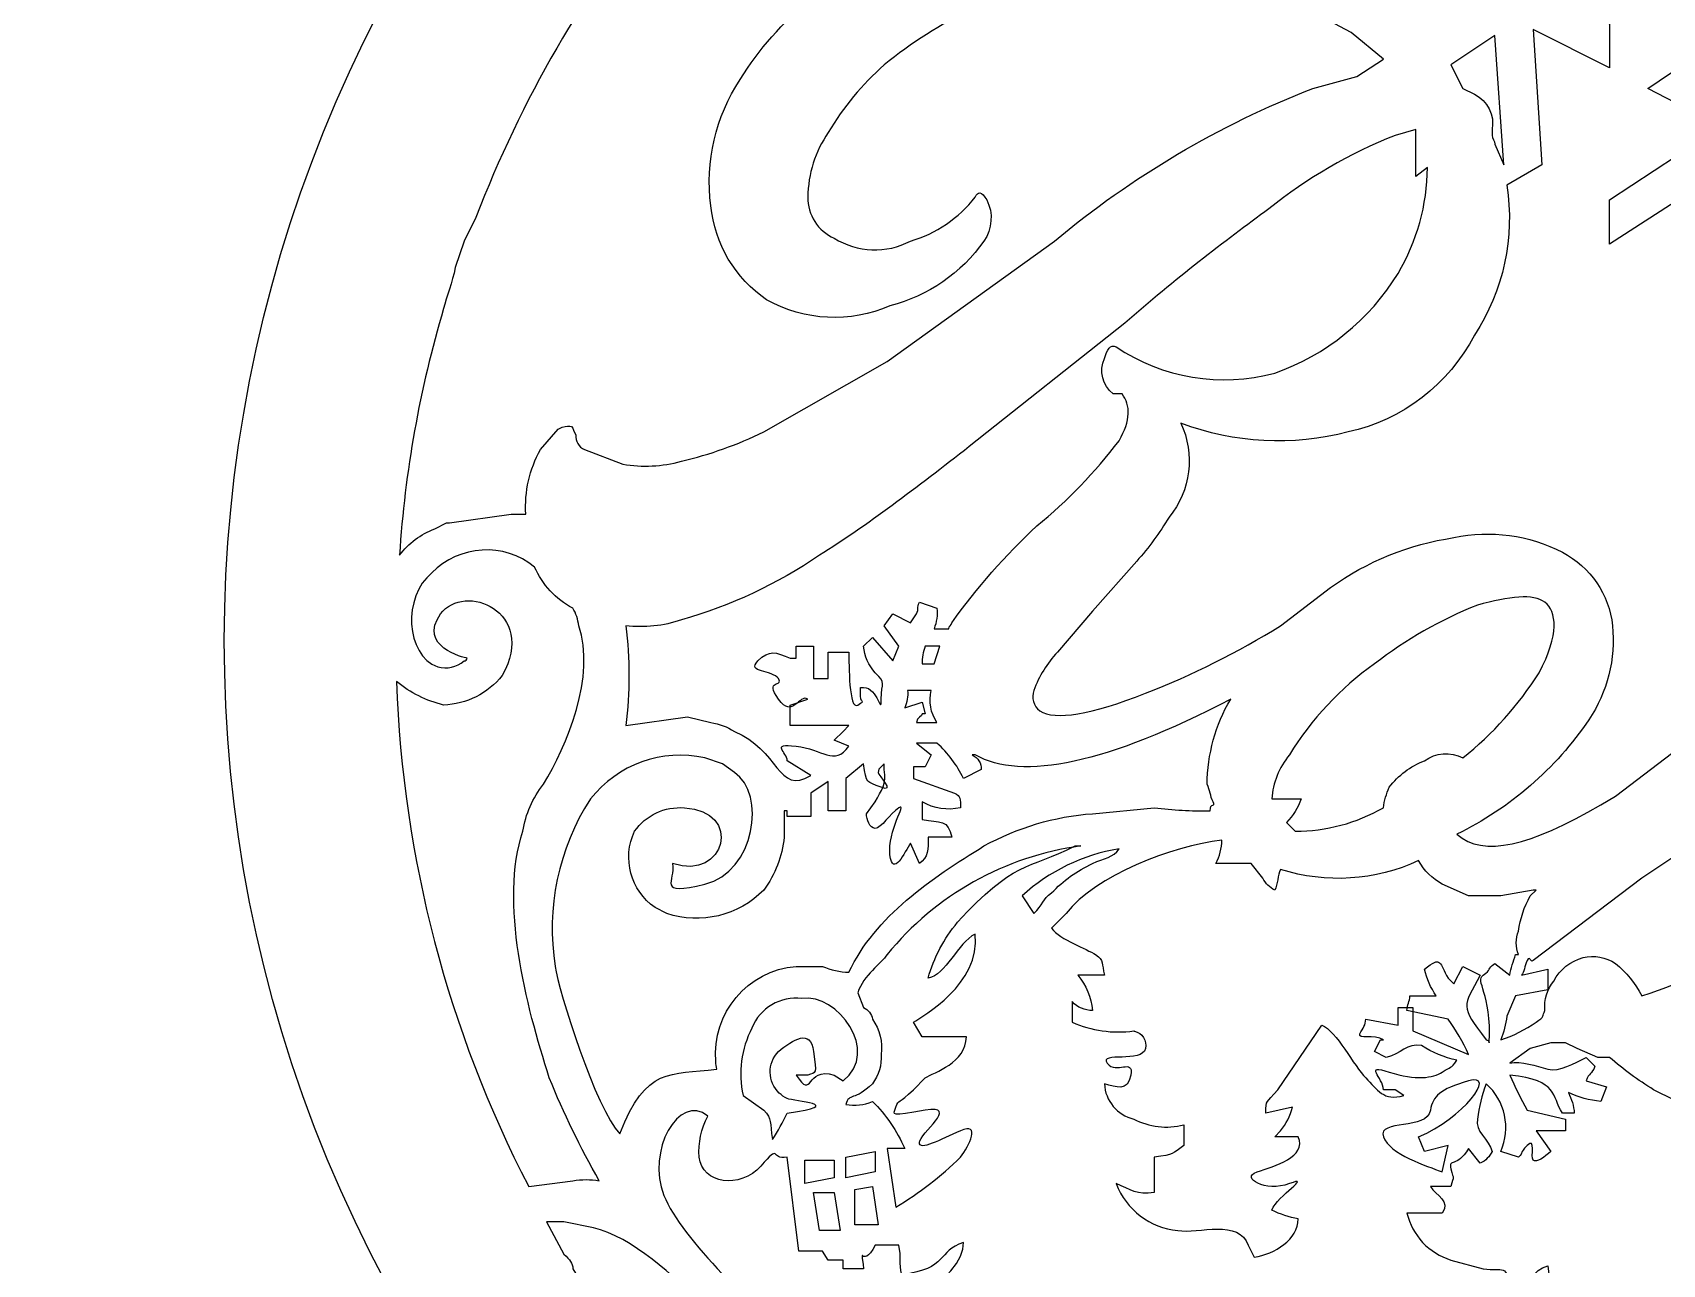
# Model space of a CAD drawing. Extents: x -6 to 93, y 0 to 126.
# Drawn here: x -6.5 to 49, y 25.2 to 67.2 of the extents above; entities that cross this region are included whole.
import ezdxf

# ---------------------------------------------------------------- set-up
doc = ezdxf.new("R2010")
doc.units = 0
doc.header["$MEASUREMENT"] = 0
doc.layers.add('LAYER_1', color=7, linetype='CONTINUOUS')

msp = doc.modelspace()

# ---------------------------------------------------------------- linework, layer by layer
at = {"layer": 'LAYER_1', "color": 178}
for points in [[(21.2, 28.2), (21.2, 28.9), (22.2, 29.1), (22.2, 28.4), (21.2, 28.2)], [(19.8, 28), (19.8, 28.8), (20.8, 28.8), (20.8, 28.2), (19.8, 28)], [(22.1, 27.9), (22.3, 26.6), (21.5, 26.6), (21.5, 27.8), (22.1, 27.9)], [(20.8, 27.7), (21, 26.4), (20.3, 26.4), (20.1, 27.7), (20.8, 27.7)]]:
    msp.add_lwpolyline(points, dxfattribs=at)
for points, knots in [([(92.6, 47.7), (92.188, 62.507), (84.717, 76.223), (72.5, 84.6), (72.5, 84.6), (73.3, 84.9), (73.3, 84.9), (73.3, 84.9), (73.3, 84.9), (73.3, 84.9), (75.746, 85.95), (77.956, 87.48), (79.8, 89.4), (84.1, 94.6), (79, 100.2), (79.1, 105.6), (79.2, 111), (81.5, 115.1), (79.5, 119.7), (77.5, 124.3), (75.4, 124.1), (72, 124.3), (69.22, 124.367), (66.48, 123.638), (64.1, 122.2), (62.1, 120.8), (51.8, 110.5), (51.7, 110.5), (51.524, 111.117), (51.178, 111.672), (50.7, 112.1), (50.225, 112.415), (49.67, 112.589), (49.1, 112.6), (49.1, 112.6), (46.1, 112.6), (46.1, 112.6), (45.65, 112.596), (45.206, 112.493), (44.8, 112.3), (44.2, 111.9), (43.7, 111.3), (43.7, 111), (40.4, 115.4), (36.5, 120.1), (32.2, 123.4), (29.945, 125.019), (27.272, 125.956), (24.5, 126.1), (21.2, 126.1), (18.2, 125), (16.8, 122), (15.4, 119), (16.5, 112.5), (16.1, 108), (15.7, 103.5), (10.3, 97.3), (14.2, 91.9), (16.147, 89.235), (18.82, 87.187), (21.9, 86), (21.9, 86), (22.3, 86), (22.3, 86), (0.478, 72.778), (-6.494, 44.368), (6.729, 22.546), (7.317, 21.575), (7.941, 20.625), (8.6, 19.7), (8.6, 19.7), (9.8, 18), (9.8, 18), (13.737, 12.947), (18.673, 8.76), (24.3, 5.7), (24.3, 5.7), (26.6, 4.6), (26.6, 4.6), (32.774, 1.621), (39.545, 0.082), (46.4, 0.1), (50.657, 0.097), (54.896, 0.669), (59, 1.8), (59, 1.8), (61, 2.5), (61, 2.5), (63.753, 3.375), (66.402, 4.549), (68.9, 6), (68.9, 6), (70.6, 6.9), (70.6, 6.9), (84.31, 15.351), (92.671, 30.295), (92.7, 46.4), (92.7, 46.4), (92.7, 47.2), (92.7, 47.2), (92.706, 47.372), (92.672, 47.543), (92.6, 47.7)], [0, 0, 0, 0, 1, 1, 1, 2, 2, 2, 3, 3, 3, 4, 4, 4, 5, 5, 5, 6, 6, 6, 7, 7, 7, 8, 8, 8, 9, 9, 9, 10, 10, 10, 11, 11, 11, 12, 12, 12, 13, 13, 13, 14, 14, 14, 15, 15, 15, 16, 16, 16, 17, 17, 17, 18, 18, 18, 19, 19, 19, 20, 20, 20, 21, 21, 21, 22, 22, 22, 23, 23, 23, 24, 24, 24, 25, 25, 25, 26, 26, 26, 27, 27, 27, 28, 28, 28, 29, 29, 29, 30, 30, 30, 31, 31, 31, 32, 32, 32, 33, 33, 33, 34, 34, 34, 34]), ([(52, 61.1), (52, 61.1), (49.4, 59.4), (49.4, 59.4), (49.4, 59.4), (49.4, 57.9), (49.4, 57.9), (49.4, 57.9), (52, 59.5), (52, 59.5), (52, 59.5), (52, 57.7), (52, 57.7), (52, 57.7), (53.3, 57.7), (53.3, 57.7), (53.3, 57.7), (53.3, 59.6), (53.3, 59.6), (53.3, 59.6), (56.1, 58.2), (56.1, 58.2), (56.1, 58.2), (56.1, 59.8), (56.1, 59.8), (56.1, 59.8), (53.4, 61.1), (53.4, 61.1), (53.4, 61.1), (53.4, 62.9), (53.4, 62.9), (53.4, 62.9), (58.1, 60.5), (58.1, 60.5), (58.1, 60.5), (58.1, 62.1), (58.1, 62.1), (58.1, 62.1), (54, 64.1), (54, 64.1), (54, 64.1), (56.4, 65.7), (56.4, 65.7), (56.4, 65.7), (55, 66.4), (55, 66.4), (55, 66.4), (53.7, 65.5), (53.7, 65.5), (53.7, 65.5), (53.7, 66.9), (53.7, 66.9), (53.7, 66.9), (55.5, 68.2), (55.5, 68.2), (55.5, 68.2), (57.5, 69.6), (57.5, 69.6), (57.5, 69.6), (58.7, 68.9), (58.7, 68.9), (58.7, 68.9), (57.4, 68.1), (57.4, 68.1), (57.4, 68.1), (57.4, 66.5), (57.4, 66.5), (57.4, 66.5), (59.8, 68.1), (59.8, 68.1), (59.8, 68.1), (60.1, 63.6), (60.1, 63.6), (60.1, 63.6), (61.4, 62.9), (61.4, 62.9), (61.4, 62.9), (61.2, 68.2), (61.2, 68.2), (61.2, 68.2), (62.8, 67.4), (62.8, 67.4), (62.8, 67.4), (63, 64.3), (63, 64.3), (63, 64.3), (64.4, 63.6), (64.4, 63.6), (64.4, 63.6), (64.2, 66.7), (64.2, 66.7), (64.2, 66.7), (65.9, 65.8), (65.9, 65.8), (65.976, 66.011), (66.076, 66.213), (66.2, 66.4), (66.2, 66.4), (66.5, 67), (66.5, 67), (66.5, 67), (64.8, 67.9), (64.8, 67.9), (64.8, 67.9), (67.4, 69.6), (67.4, 69.6), (67.4, 69.6), (66, 70.2), (66, 70.2), (66, 70.2), (63.4, 68.6), (63.4, 68.6), (63.4, 68.6), (61.8, 69.4), (61.8, 69.4), (61.8, 69.4), (66.3, 72.3), (66.3, 72.3), (66.3, 72.3), (64.9, 73), (64.9, 73), (64.9, 73), (61.1, 70.5), (61.1, 70.5), (61.1, 70.5), (60.9, 73.4), (60.9, 73.4), (60.9, 73.4), (59.6, 72.5), (59.6, 72.5), (59.6, 72.5), (59.7, 71.6), (59.7, 70.9), (59.7, 70.9), (58.5, 71.5), (58.5, 71.5), (58.5, 72.4), (58.4, 73.2), (58.4, 74), (58.4, 74.8), (58.3, 75.6), (58.2, 76.4), (58.2, 76.4), (59.4, 77.2), (59.4, 77.2), (59.4, 76.5), (59.5, 75.6), (59.5, 75.6), (59.5, 75.6), (60.8, 74.9), (60.8, 74.9), (60.8, 74.9), (60.8, 77.8), (60.8, 77.8), (60.8, 77.8), (64.9, 75.7), (64.9, 75.7), (64.9, 75.7), (66.1, 76.5), (66.1, 76.5), (66.1, 76.5), (61.4, 78.9), (61.4, 78.9), (61.4, 78.9), (62.9, 79.9), (62.9, 79.9), (62.9, 79.9), (65.6, 78.5), (65.6, 78.5), (65.6, 78.5), (66.9, 79.4), (66.9, 79.4), (66.9, 79.4), (64.2, 80.8), (64.2, 80.8), (64.2, 80.8), (65.7, 81.8), (65.7, 81.8), (65.7, 81.8), (65.5, 82.2), (65.5, 82.2), (65.5, 82.2), (65.8, 82.2), (65.8, 82.2), (65.8, 82.2), (67.3, 81.3), (67.3, 81.3), (67.3, 81.3), (68.8, 80.4), (68.8, 80.4), (68.8, 80.4), (69.2, 80.1), (69.2, 80.1), (77.656, 74.331), (83.621, 65.58), (85.9, 55.6), (85.9, 55.6), (85.8, 55.6), (85.8, 55.6), (85.8, 55.6), (81.6, 56.2), (81.6, 56.2), (81.521, 56.662), (81.487, 57.131), (81.5, 57.6), (81.5, 57.6), (83, 58.3), (83, 58.3), (83, 58.3), (81.6, 58.8), (81.6, 58.8), (81.6, 58.8), (81.3, 60.6), (81.3, 60.6), (81.3, 60.6), (80.3, 59.3), (80.3, 59.3), (80.3, 59.3), (78.6, 59.8), (78.6, 59.8), (78.6, 59.8), (79, 67.9), (79, 67.9), (79, 67.9), (78.8, 67.7), (78.8, 67.7), (78.8, 67.7), (75.8, 64.1), (75.8, 64.1), (75.8, 64), (75.8, 64.1), (75.7, 64), (75.7, 64), (75.7, 64), (75.7, 64), (75.7, 64), (73.5, 61.2), (73.5, 61.2), (73.5, 61.2), (73.2, 61.4), (73.2, 61.4), (72.9, 61.5), (72.2, 61.7), (72.1, 61.9), (72.1, 61.9), (72.1, 63.6), (72.1, 63.6), (72.1, 63.6), (71.4, 63), (71.4, 63), (71.4, 63), (70.8, 62.3), (70.8, 62.3), (70.334, 62.577), (69.828, 62.779), (69.3, 62.9), (69.4, 62.4), (69.9, 61.8), (70, 61.4), (70.1, 61), (69.3, 60.4), (68.9, 60.3), (68.9, 60.3), (67.1, 61.4), (67.1, 61.4), (67.1, 61.4), (61.7, 64.7), (61.7, 64.7), (61.888, 63.986), (62.122, 63.284), (62.4, 62.6), (62.7, 61.9), (64.7, 56.9), (64.7, 56.6), (64.7, 56.3), (63.6, 55.7), (63.4, 55.7), (63.4, 55.7), (62, 56.4), (62, 56.4), (62, 56.4), (62.6, 54.8), (62.6, 54.8), (62.6, 54.8), (62, 54.4), (62, 54.4), (61.8, 54.3), (61.3, 54), (61.2, 53.7), (61.2, 53.7), (62.9, 53.7), (62.9, 53.7), (62.9, 53.7), (63.5, 52.3), (63.5, 52.3), (63.5, 52.3), (59.6, 50.2), (59.6, 50.2), (59.6, 50.2), (59.3, 50.2), (59.3, 50.2), (59.3, 50.2), (58.8, 49.8), (58.8, 49.8), (58.8, 49.8), (56.2, 48.2), (56.2, 48.2), (56.2, 48.2), (56.6, 48.2), (56.6, 48.2), (56.6, 48.2), (47.4, 41.2), (47.4, 41.2), (47.4, 41.2), (46.9, 40.9), (46.9, 40.9), (44.5, 39.5), (42.9, 39.1), (42, 39.9), (43.814, 40.786), (45.365, 42.131), (46.5, 43.8), (47.128, 44.742), (47.411, 45.873), (47.3, 47), (47.188, 48.065), (46.549, 49.004), (45.6, 49.5), (44.463, 50.093), (43.154, 50.27), (41.9, 50), (40.384, 49.777), (38.944, 49.194), (37.7, 48.3), (37.7, 48.3), (36, 47), (36, 47), (34.54, 46.095), (33, 45.325), (31.4, 44.7), (29.533, 43.967), (28.333, 43.767), (27.8, 44.1), (27.583, 44.262), (27.501, 44.548), (27.6, 44.8), (27.776, 45.283), (28.048, 45.725), (28.4, 46.1), (28.4, 46.1), (29.6, 47.5), (29.6, 47.5), (29.6, 47.5), (31.1, 49.2), (31.1, 49.2), (31.516, 49.662), (31.885, 50.164), (32.2, 50.7), (32.944, 51.598), (33.1, 52.846), (32.6, 53.9), (34.423, 53.212), (36.415, 53.107), (38.3, 53.6), (40.151, 54.009), (41.726, 55.217), (42.6, 56.9), (43.591, 58.403), (43.984, 60.222), (43.7, 62), (43.7, 62), (44.9, 62.7), (44.9, 62.7), (44.9, 62.7), (44.6, 67.3), (44.6, 67.3), (44.6, 67.3), (47.2, 66), (47.2, 66), (47.2, 66), (47.2, 67.5), (47.2, 67.5), (47.2, 67.5), (45.7, 68.2), (45.7, 68.2), (45.7, 68.2), (46.8, 69), (46.8, 69), (46.8, 69), (49, 67.9), (49, 67.9), (49, 67.9), (51.2, 66.8), (51.2, 66.8), (51.2, 66.8), (51.2, 65.4), (51.2, 65.4), (51.2, 65.4), (49.7, 66.1), (49.7, 66.1), (49.7, 66.1), (48.5, 65.3), (48.5, 65.3), (48.5, 65.3), (51, 64), (51, 64), (51, 64), (47.2, 61.5), (47.2, 61.5), (47.2, 61.5), (47.2, 60), (47.2, 60), (47.2, 60), (51.7, 62.9), (51.7, 62.9), (51.7, 62.9), (52, 61.1), (52, 61.1)], [0, 0, 0, 0, 1, 1, 1, 2, 2, 2, 3, 3, 3, 4, 4, 4, 5, 5, 5, 6, 6, 6, 7, 7, 7, 8, 8, 8, 9, 9, 9, 10, 10, 10, 11, 11, 11, 12, 12, 12, 13, 13, 13, 14, 14, 14, 15, 15, 15, 16, 16, 16, 17, 17, 17, 18, 18, 18, 19, 19, 19, 20, 20, 20, 21, 21, 21, 22, 22, 22, 23, 23, 23, 24, 24, 24, 25, 25, 25, 26, 26, 26, 27, 27, 27, 28, 28, 28, 29, 29, 29, 30, 30, 30, 31, 31, 31, 32, 32, 32, 33, 33, 33, 34, 34, 34, 35, 35, 35, 36, 36, 36, 37, 37, 37, 38, 38, 38, 39, 39, 39, 40, 40, 40, 41, 41, 41, 42, 42, 42, 43, 43, 43, 44, 44, 44, 45, 45, 45, 46, 46, 46, 47, 47, 47, 48, 48, 48, 49, 49, 49, 50, 50, 50, 51, 51, 51, 52, 52, 52, 53, 53, 53, 54, 54, 54, 55, 55, 55, 56, 56, 56, 57, 57, 57, 58, 58, 58, 59, 59, 59, 60, 60, 60, 61, 61, 61, 62, 62, 62, 63, 63, 63, 64, 64, 64, 65, 65, 65, 66, 66, 66, 67, 67, 67, 68, 68, 68, 69, 69, 69, 70, 70, 70, 71, 71, 71, 72, 72, 72, 73, 73, 73, 74, 74, 74, 75, 75, 75, 76, 76, 76, 77, 77, 77, 78, 78, 78, 79, 79, 79, 80, 80, 80, 81, 81, 81, 82, 82, 82, 83, 83, 83, 84, 84, 84, 85, 85, 85, 86, 86, 86, 87, 87, 87, 88, 88, 88, 89, 89, 89, 90, 90, 90, 91, 91, 91, 92, 92, 92, 93, 93, 93, 94, 94, 94, 95, 95, 95, 96, 96, 96, 97, 97, 97, 98, 98, 98, 99, 99, 99, 100, 100, 100, 101, 101, 101, 102, 102, 102, 103, 103, 103, 104, 104, 104, 105, 105, 105, 106, 106, 106, 107, 107, 107, 108, 108, 108, 109, 109, 109, 110, 110, 110, 111, 111, 111, 112, 112, 112, 113, 113, 113, 114, 114, 114, 115, 115, 115, 116, 116, 116, 117, 117, 117, 118, 118, 118, 119, 119, 119, 120, 120, 120, 121, 121, 121, 122, 122, 122, 123, 123, 123, 124, 124, 124, 125, 125, 125, 126, 126, 126, 127, 127, 127, 128, 128, 128, 129, 129, 129, 130, 130, 130, 131, 131, 131, 132, 132, 132, 133, 133, 133, 134, 134, 134, 135, 135, 135, 136, 136, 136, 137, 137, 137, 138, 138, 138, 139, 139, 139, 139]), ([(7.5, 57.8), (7.6, 58.2), (7.8, 58.7), (7.9, 59.2), (7.9, 59.2), (8.2, 60.1), (8.2, 60.1), (8.2, 60.1), (8.6, 60.9), (8.6, 60.9), (11.669, 68.909), (17.201, 75.737), (24.4, 80.4), (24.4, 80.4), (26.7, 77.9), (26.7, 77.9), (26.7, 77.9), (23.4, 72.8), (23.4, 72.8), (23.4, 72.8), (29, 75.3), (29, 75.3), (29, 75.3), (32.6, 71.3), (32.6, 71.3), (31.087, 71.611), (29.534, 71.679), (28, 71.5), (26.49, 71.335), (25.01, 70.965), (23.6, 70.4), (22.274, 69.943), (21.051, 69.229), (20, 68.3), (19.044, 67.552), (18.231, 66.637), (17.6, 65.6), (16.759, 64.334), (16.404, 62.807), (16.6, 61.3), (16.729, 60.005), (17.425, 58.833), (18.5, 58.1), (19.79, 57.376), (21.347, 57.302), (22.7, 57.9), (23.995, 58.228), (25.13, 59.008), (25.9, 60.1), (26.182, 60.515), (26.22, 61.049), (26, 61.5), (25.8, 61.8), (25.7, 61.8), (25.6, 61.6), (25.044, 60.88), (24.274, 60.355), (23.4, 60.1), (22.578, 59.666), (21.586, 59.704), (20.8, 60.2), (20.245, 60.442), (19.89, 60.994), (19.9, 61.6), (19.912, 62.386), (20.156, 63.151), (20.6, 63.8), (21.11, 64.661), (21.751, 65.437), (22.5, 66.1), (23.423, 66.848), (24.43, 67.485), (25.5, 68), (26.662, 68.594), (27.911, 68.999), (29.2, 69.2), (30.549, 69.488), (31.939, 69.522), (33.3, 69.3), (34.67, 69.059), (35.989, 68.586), (37.2, 67.9), (37.2, 67.9), (37.1, 67.9), (37.1, 67.9), (37.1, 67.9), (38.4, 67.2), (38.4, 67.2), (38.4, 67.2), (39.5, 66.3), (39.5, 66.3), (39.5, 66.3), (38.6, 65.7), (38.6, 65.7), (38.6, 65.7), (37.1, 65.3), (37.1, 65.3), (33.906, 64.051), (30.935, 62.295), (28.3, 60.1), (28.3, 60.1), (22.6, 56), (22.6, 56), (22.6, 56), (18.4, 53.6), (18.4, 53.6), (17.506, 53.166), (16.567, 52.831), (15.6, 52.6), (14.948, 52.423), (14.266, 52.389), (13.6, 52.5), (13.6, 52.5), (12.3, 53), (12.3, 53), (12.103, 53.085), (11.982, 53.286), (12, 53.5), (11.9, 53.7), (11.9, 53.8), (11.8, 53.8), (11.7, 53.8), (11.6, 53.8), (11.4, 53.7), (11.4, 53.7), (10.8, 53), (10.8, 53), (10.426, 52.33), (10.252, 51.566), (10.3, 50.8), (10.3, 50.8), (9.8, 50.8), (9.8, 50.8), (9.8, 50.8), (7.7, 50.5), (7.7, 50.5), (7.7, 50.5), (7.6, 50.5), (7.6, 50.5), (7.6, 50.5), (7.2, 50.3), (7.2, 50.3), (6.723, 50.119), (6.307, 49.807), (6, 49.4), (6.183, 52.247), (6.686, 55.065), (7.5, 57.8)], [0, 0, 0, 0, 1, 1, 1, 2, 2, 2, 3, 3, 3, 4, 4, 4, 5, 5, 5, 6, 6, 6, 7, 7, 7, 8, 8, 8, 9, 9, 9, 10, 10, 10, 11, 11, 11, 12, 12, 12, 13, 13, 13, 14, 14, 14, 15, 15, 15, 16, 16, 16, 17, 17, 17, 18, 18, 18, 19, 19, 19, 20, 20, 20, 21, 21, 21, 22, 22, 22, 23, 23, 23, 24, 24, 24, 25, 25, 25, 26, 26, 26, 27, 27, 27, 28, 28, 28, 29, 29, 29, 30, 30, 30, 31, 31, 31, 32, 32, 32, 33, 33, 33, 34, 34, 34, 35, 35, 35, 36, 36, 36, 37, 37, 37, 38, 38, 38, 39, 39, 39, 40, 40, 40, 41, 41, 41, 42, 42, 42, 43, 43, 43, 44, 44, 44, 45, 45, 45, 46, 46, 46, 47, 47, 47, 48, 48, 48, 49, 49, 49, 49]), ([(41.8, 66.1), (41.8, 66.1), (41.8, 66.1), (41.8, 66.1), (41.8, 66.1), (43.3, 67.1), (43.3, 67.1), (43.3, 67.1), (43.6, 62.7), (43.6, 62.7), (43.6, 62.7), (43.3, 63.4), (43.3, 63.4), (43.3, 63.5), (43.2, 63.6), (43.2, 63.7), (43.2, 63.7), (43.2, 63.9), (43.2, 63.9), (43.295, 64.39), (43.049, 64.882), (42.6, 65.1), (42.6, 65.1), (42.2, 65.3), (42.2, 65.3), (42.2, 65.3), (41.8, 66.1), (41.8, 66.1)], [0, 0, 0, 0, 1, 1, 1, 2, 2, 2, 3, 3, 3, 4, 4, 4, 5, 5, 5, 6, 6, 6, 7, 7, 7, 8, 8, 8, 9, 9, 9, 9]), ([(39.9, 63.7), (39.9, 63.7), (40.6, 63.9), (40.6, 63.9), (40.6, 63.9), (40.6, 62.3), (40.6, 62.3), (40.6, 62.3), (41, 62.6), (41, 62.6), (40.989, 61.333), (40.644, 60.091), (40, 59), (39.03, 57.419), (37.548, 56.219), (35.8, 55.6), (33.955, 55.104), (31.985, 55.432), (30.4, 56.5), (30.2, 56.6), (30.1, 56.4), (30, 56.1), (29.811, 55.679), (29.935, 55.183), (30.3, 54.9), (30.3, 54.9), (30.6, 54.9), (30.6, 54.9), (30.9, 54.5), (30.9, 54), (30.5, 53.3), (29.686, 52.224), (28.746, 51.251), (27.7, 50.4), (26.627, 49.398), (25.656, 48.293), (24.8, 47.1), (24.8, 47), (24.7, 47), (24.7, 46.9), (24.7, 46.9), (24.2, 46.9), (24.2, 46.9), (24.289, 47.122), (24.323, 47.362), (24.3, 47.6), (24.3, 47.6), (23.7, 47.8), (23.7, 47.8), (23.6, 47.6), (23.7, 47.6), (23.6, 47.4), (23.6, 47.4), (23.4, 47.1), (23.4, 47.1), (23.4, 47.1), (22.8, 47.4), (22.8, 47.4), (22.8, 47.4), (22.5, 47), (22.5, 47), (22.5, 47), (23, 46.3), (23, 46.3), (23, 46.3), (22.8, 45.8), (22.8, 45.8), (22.8, 45.8), (22.1, 46.6), (22.1, 46.6), (22.1, 46.6), (21.8, 46.3), (21.8, 46.3), (21.828, 45.964), (21.969, 45.646), (22.2, 45.4), (22.6, 45), (22.4, 45.1), (22.4, 44.5), (22.4, 43.9), (22.3, 44.9), (21.8, 44.9), (21.8, 44.9), (21.7, 44.9), (21.7, 44.9), (21.7, 44.9), (21.7, 44.6), (21.7, 44.6), (21.7, 44.3), (21.9, 44.5), (21.6, 44.3), (21.3, 44.1), (21.3, 45.7), (21.3, 46.1), (21.3, 46.1), (20.6, 46.1), (20.6, 46.1), (20.6, 46.1), (20.6, 45.2), (20.6, 45.2), (20.6, 45.2), (20.1, 45.2), (20.1, 45.2), (20.1, 45.2), (20.1, 46.3), (20.1, 46.3), (20.1, 46.3), (19.5, 46.3), (19.5, 46.3), (19.5, 46.3), (19.5, 45.9), (19.5, 45.9), (19.5, 45.9), (19.3, 45.9), (19.3, 45.9), (18.8, 46.1), (18.6, 46.2), (18.2, 45.8), (17.8, 45.4), (18.7, 45.5), (18.9, 45.2), (19.1, 44.9), (18.4, 45.2), (18.9, 44.5), (19.4, 43.8), (19.6, 44.7), (19.9, 44.5), (19.9, 44.5), (19.3, 44.3), (19.3, 44.3), (19.3, 44.3), (19.3, 43.6), (19.3, 43.6), (19.3, 43.6), (21.3, 43.6), (21.3, 43.6), (21.3, 43.6), (21.1, 43.4), (21.1, 43.4), (21.1, 43.4), (21.1, 43.4), (21.1, 43.4), (21.1, 43.4), (20.8, 43.1), (20.8, 43.1), (20.8, 43.1), (21.3, 42.9), (21.3, 42.9), (20.8, 42.2), (20.4, 42.8), (19.5, 42.9), (18.6, 43), (19.2, 42.7), (19.2, 42.4), (19.2, 42.4), (20, 41.9), (20, 41.9), (18.9, 41.2), (18.9, 42.8), (17.4, 43.4), (17.16, 43.559), (16.886, 43.662), (16.6, 43.7), (16.6, 43.7), (15.8, 43.9), (15.8, 43.9), (15.8, 43.9), (13.7, 43.6), (13.7, 43.6), (13.85, 44.728), (13.85, 45.872), (13.7, 47), (14.34, 46.923), (14.99, 46.992), (15.6, 47.2), (17.273, 47.679), (18.86, 48.422), (20.3, 49.4), (21.9, 50.4), (23.6, 51.7), (25.4, 53.1), (25.4, 53.1), (30.7, 57.3), (30.7, 57.3), (32.4, 58.8), (34.1, 60.1), (35.6, 61.2), (36.903, 62.24), (38.352, 63.082), (39.9, 63.7)], [0, 0, 0, 0, 1, 1, 1, 2, 2, 2, 3, 3, 3, 4, 4, 4, 5, 5, 5, 6, 6, 6, 7, 7, 7, 8, 8, 8, 9, 9, 9, 10, 10, 10, 11, 11, 11, 12, 12, 12, 13, 13, 13, 14, 14, 14, 15, 15, 15, 16, 16, 16, 17, 17, 17, 18, 18, 18, 19, 19, 19, 20, 20, 20, 21, 21, 21, 22, 22, 22, 23, 23, 23, 24, 24, 24, 25, 25, 25, 26, 26, 26, 27, 27, 27, 28, 28, 28, 29, 29, 29, 30, 30, 30, 31, 31, 31, 32, 32, 32, 33, 33, 33, 34, 34, 34, 35, 35, 35, 36, 36, 36, 37, 37, 37, 38, 38, 38, 39, 39, 39, 40, 40, 40, 41, 41, 41, 42, 42, 42, 43, 43, 43, 44, 44, 44, 45, 45, 45, 46, 46, 46, 47, 47, 47, 48, 48, 48, 49, 49, 49, 50, 50, 50, 51, 51, 51, 52, 52, 52, 53, 53, 53, 54, 54, 54, 55, 55, 55, 56, 56, 56, 57, 57, 57, 58, 58, 58, 59, 59, 59, 60, 60, 60, 61, 61, 61, 62, 62, 62, 63, 63, 63, 63]), ([(5.9, 45.1), (6.366, 44.716), (6.913, 44.442), (7.5, 44.3), (8.28, 44.329), (9.009, 44.693), (9.5, 45.3), (10.7, 47.5), (8.2, 48.5), (7.4, 47.4), (6.6, 46.3), (8.2, 45.9), (8.3, 45.9), (8.3, 45.845), (8.255, 45.8), (8.2, 45.8), (7.95, 45.591), (7.615, 45.516), (7.3, 45.6), (6.2, 46), (6.1, 48), (7.1, 48.8), (8.04, 49.761), (9.557, 49.848), (10.6, 49), (10.863, 48.4), (11.321, 47.906), (11.9, 47.6), (11.9, 47.6), (11.9, 47.6), (11.9, 47.6), (12.012, 47.418), (12.08, 47.213), (12.1, 47), (12.7, 45.3), (11.7, 42.9), (10.9, 41.6), (10.531, 41.137), (10.29, 40.585), (10.2, 40), (9.4, 37.6), (10.3, 34.1), (11.1, 31.6), (11.587, 30.396), (12.155, 29.227), (12.8, 28.1), (12.502, 28.15), (12.198, 28.15), (11.9, 28.1), (11.9, 28.1), (10.4, 27.9), (10.4, 27.9), (7.641, 33.228), (6.104, 39.104), (5.9, 45.1)], [0, 0, 0, 0, 1, 1, 1, 2, 2, 2, 3, 3, 3, 4, 4, 4, 5, 5, 5, 6, 6, 6, 7, 7, 7, 8, 8, 8, 9, 9, 9, 10, 10, 10, 11, 11, 11, 12, 12, 12, 13, 13, 13, 14, 14, 14, 15, 15, 15, 16, 16, 16, 17, 17, 17, 18, 18, 18, 18]), ([(35.7, 41.1), (35.7, 41.1), (35.7, 41.1), (35.7, 41.1), (35.736, 41.651), (35.946, 42.176), (36.3, 42.6), (37.046, 43.82), (38.032, 44.875), (39.2, 45.7), (40.265, 46.531), (41.444, 47.204), (42.7, 47.7), (43.8, 48), (44.6, 48.1), (45, 47.8), (45.4, 47.5), (45.5, 46.7), (44.8, 45.4), (44.103, 44.294), (43.224, 43.313), (42.2, 42.5), (41.785, 42.726), (41.276, 42.686), (40.9, 42.4), (40.423, 42.219), (40.007, 41.907), (39.7, 41.5), (39.6, 41.278), (39.532, 41.042), (39.5, 40.8), (38.586, 40.279), (37.552, 40.003), (36.5, 40), (36.5, 40), (36.2, 40.3), (36.2, 40.3), (36.423, 40.527), (36.593, 40.8), (36.7, 41.1), (36.7, 41.1), (35.7, 41.1), (35.7, 41.1)], [0, 0, 0, 0, 1, 1, 1, 2, 2, 2, 3, 3, 3, 4, 4, 4, 5, 5, 5, 6, 6, 6, 7, 7, 7, 8, 8, 8, 9, 9, 9, 10, 10, 10, 11, 11, 11, 12, 12, 12, 13, 13, 13, 14, 14, 14, 14]), ([(24.2, 45.7), (24.2, 45.7), (23.8, 45.7), (23.8, 45.7), (23.785, 45.905), (23.82, 46.111), (23.9, 46.3), (23.9, 46.3), (24.4, 46.3), (24.4, 46.3), (24.4, 46.3), (24.2, 45.7), (24.2, 45.7)], [0, 0, 0, 0, 1, 1, 1, 2, 2, 2, 3, 3, 3, 4, 4, 4, 4]), ([(16.4, 42.5), (16.4, 42.5), (17, 42.3), (17, 42.3), (17, 42.3), (17.4, 42), (17.4, 42), (18.5, 41.3), (18.1, 38.6), (16.4, 38.2), (14.7, 37.8), (15.4, 38.3), (15.3, 38.9), (17.1, 38.3), (17.7, 40.7), (15.7, 40.8), (15.032, 40.852), (14.386, 40.548), (14, 40), (13.574, 39.078), (13.869, 37.983), (14.7, 37.4), (14.7, 37.4), (15.1, 37.2), (15.1, 37.2), (16.262, 36.813), (17.544, 37.124), (18.4, 38), (18.793, 38.525), (19.035, 39.147), (19.1, 39.8), (19.1, 39.8), (19.1, 40.7), (19.1, 40.7), (19.1, 40.7), (19.2, 40.7), (19.2, 40.7), (19.2, 40.7), (19.2, 40.5), (19.2, 40.5), (19.2, 40.5), (20, 40.5), (20, 40.5), (20, 40.5), (20, 41.3), (20, 41.3), (20, 41.3), (20.6, 41.7), (20.6, 41.7), (20.6, 41.7), (20.6, 40.7), (20.6, 40.7), (20.6, 40.7), (21.2, 40.7), (21.2, 40.7), (21.2, 40.7), (21.2, 41.8), (21.2, 41.8), (21.2, 41.8), (21.8, 42.3), (21.8, 42.3), (21.9, 41.6), (21.9, 41.7), (22.4, 41.5), (22.9, 41.3), (22.3, 41.9), (22.3, 42), (22.3, 42.1), (22.3, 42.1), (22.5, 42.3), (22.5, 42.3), (22.5, 42.1), (22.5, 42.1), (22.6, 41.6), (22.4, 41.4), (22.2, 41), (22.2, 41), (21.9, 40.6), (21.9, 40.6), (21.9, 40.4), (22, 40.1), (22.2, 40.1), (22.4, 40.1), (22.7, 40.6), (23, 40.8), (23.3, 41), (22.6, 40), (22.7, 39.2), (22.8, 38.4), (23.2, 39.3), (23.4, 39.6), (23.4, 39.6), (23.7, 38.9), (23.7, 38.9), (24, 39.1), (24, 39.4), (24, 39.8), (24, 39.8), (24.8, 39.8), (24.8, 39.8), (24.7, 40.4), (24.4, 40.3), (23.8, 40.4), (23.8, 40.4), (23.8, 41), (23.8, 41), (24.193, 40.772), (24.657, 40.7), (25.1, 40.8), (25.1, 41.1), (25.1, 41.2), (24.9, 41.3), (24.9, 41.3), (23.5, 41.8), (23.5, 41.8), (23.5, 41.8), (23.5, 42.2), (23.5, 42.2), (23.5, 42.2), (23.9, 42.2), (23.9, 42.2), (23.9, 42.2), (24.1, 42.6), (24.1, 42.6), (24.1, 42.6), (23.6, 43), (23.6, 43), (23.6, 43), (24.3, 43), (24.3, 43), (24.677, 42.664), (24.983, 42.256), (25.2, 41.8), (25.2, 41.8), (25.8, 42.1), (25.8, 42.1), (25.818, 42.314), (25.697, 42.515), (25.5, 42.6), (25.5, 42.6), (25.6, 42.6), (25.6, 42.6), (27.2, 41.7), (30.1, 42.3), (34.3, 44.5), (33.783, 43.621), (33.507, 42.62), (33.5, 41.6), (33.6, 41.4), (33.6, 41.2), (33.7, 41), (33.8, 40.8), (33.6, 41), (33.6, 40.7), (33.6, 40.7), (33.6, 40.7), (33.6, 40.7), (32.965, 40.686), (32.33, 40.72), (31.7, 40.8), (31.7, 40.8), (29.6, 40.6), (29.6, 40.6), (28.302, 40.505), (27.039, 40.13), (25.9, 39.5), (24.1, 38.4), (22.2, 37.1), (21.3, 35.2), (20.99, 35.208), (20.684, 35.276), (20.4, 35.4), (20.4, 35.4), (19.5, 35.4), (19.5, 35.4), (17.849, 35.259), (16.626, 33.806), (16.767, 32.155), (16.774, 32.069), (16.785, 31.984), (16.8, 31.9), (15.2, 31.7), (14.4, 32), (13.5, 29.7), (12.7, 30.5), (11.4, 34.6), (11.3, 35.4), (10.979, 37.383), (11.407, 39.415), (12.5, 41.1), (13.424, 42.276), (14.939, 42.82), (16.4, 42.5)], [0, 0, 0, 0, 1, 1, 1, 2, 2, 2, 3, 3, 3, 4, 4, 4, 5, 5, 5, 6, 6, 6, 7, 7, 7, 8, 8, 8, 9, 9, 9, 10, 10, 10, 11, 11, 11, 12, 12, 12, 13, 13, 13, 14, 14, 14, 15, 15, 15, 16, 16, 16, 17, 17, 17, 18, 18, 18, 19, 19, 19, 20, 20, 20, 21, 21, 21, 22, 22, 22, 23, 23, 23, 24, 24, 24, 25, 25, 25, 26, 26, 26, 27, 27, 27, 28, 28, 28, 29, 29, 29, 30, 30, 30, 31, 31, 31, 32, 32, 32, 33, 33, 33, 34, 34, 34, 35, 35, 35, 36, 36, 36, 37, 37, 37, 38, 38, 38, 39, 39, 39, 40, 40, 40, 41, 41, 41, 42, 42, 42, 43, 43, 43, 44, 44, 44, 45, 45, 45, 46, 46, 46, 47, 47, 47, 48, 48, 48, 49, 49, 49, 50, 50, 50, 51, 51, 51, 52, 52, 52, 53, 53, 53, 54, 54, 54, 55, 55, 55, 56, 56, 56, 57, 57, 57, 58, 58, 58, 59, 59, 59, 60, 60, 60, 61, 61, 61, 62, 62, 62, 63, 63, 63, 64, 64, 64, 64]), ([(23.8, 44.4), (23.8, 44.4), (23.2, 44.2), (23.2, 44.2), (23.28, 44.389), (23.315, 44.595), (23.3, 44.8), (23.3, 44.8), (24.1, 44.8), (24.1, 44.8), (24.011, 44.421), (24.083, 44.023), (24.3, 43.7), (24.3, 43.7), (23.6, 43.7), (23.6, 43.7), (23.6, 43.9), (23.8, 43.9), (23.8, 44), (23.8, 44), (23.9, 44), (23.9, 44), (23.9, 44), (23.8, 44.4), (23.8, 44.4)], [0, 0, 0, 0, 1, 1, 1, 2, 2, 2, 3, 3, 3, 4, 4, 4, 5, 5, 5, 6, 6, 6, 7, 7, 7, 8, 8, 8, 8]), ([(48.3, 34.4), (48.078, 34.824), (47.772, 35.199), (47.4, 35.5), (47.077, 35.717), (46.679, 35.789), (46.3, 35.7), (45.87, 35.584), (45.507, 35.294), (45.3, 34.9), (45.075, 34.618), (44.967, 34.26), (45, 33.9), (44.9, 33.7), (45, 33.7), (44.7, 33.5), (44.332, 33.241), (43.928, 33.039), (43.5, 32.9), (43.602, 33.157), (43.669, 33.426), (43.7, 33.7), (43.7, 33.7), (44, 34.4), (44, 34.4), (44, 34.4), (45.1, 34.6), (45.1, 34.6), (45.1, 34.6), (45.1, 35.3), (45.1, 35.3), (45.1, 35.3), (44.2, 35.1), (44.2, 35.1), (44.3, 35.2), (44.3, 35.4), (44.4, 35.6), (44.5, 35.8), (44.5, 35.5), (44.6, 35.6), (44.6, 35.6), (48.3, 38.4), (48.3, 38.4), (48.3, 38.4), (51.3, 40.4), (51.3, 40.4), (51.988, 40.825), (52.727, 41.161), (53.5, 41.4), (53.5, 41.4), (55, 41.7), (55, 41.7), (55, 41.7), (55.8, 41.5), (55.8, 41.5), (56.2, 41.3), (56.2, 40.8), (55.7, 40), (54.86, 38.673), (53.774, 37.519), (52.5, 36.6), (51.249, 35.612), (49.825, 34.865), (48.3, 34.4)], [0, 0, 0, 0, 1, 1, 1, 2, 2, 2, 3, 3, 3, 4, 4, 4, 5, 5, 5, 6, 6, 6, 7, 7, 7, 8, 8, 8, 9, 9, 9, 10, 10, 10, 11, 11, 11, 12, 12, 12, 13, 13, 13, 14, 14, 14, 15, 15, 15, 16, 16, 16, 17, 17, 17, 18, 18, 18, 19, 19, 19, 20, 20, 20, 21, 21, 21, 21]), ([(25.6, 36.5), (25.8, 34.8), (23.8, 33.7), (23.5, 33.5), (23.5, 33.5), (23.8, 33), (23.8, 33), (23.8, 33), (25.3, 33), (25.3, 33), (25.3, 32.1), (24.2, 31.8), (23.9, 31.6), (23.9, 31.6), (23.5, 31.2), (23.5, 31.2), (23, 30.7), (23, 30.9), (22.9, 30.6), (22.8, 30.3), (22.7, 30.3), (23.9, 30.5), (25.1, 30.7), (23.7, 29.7), (23.7, 29.4), (23.7, 29.1), (24.4, 29.5), (25.1, 29.8), (25.8, 30.1), (25.4, 29.3), (25.1, 28.9), (24.436, 28.249), (23.698, 27.678), (22.9, 27.2), (22.9, 27.2), (22.6, 29.2), (22.6, 29.2), (22.6, 29.2), (23.2, 29.2), (23.2, 29.2), (22.939, 29.799), (22.566, 30.342), (22.1, 30.8), (21.817, 30.675), (21.503, 30.64), (21.2, 30.7), (21.3, 31.1), (21.5, 30.8), (22.1, 31.4), (22.317, 31.687), (22.423, 32.041), (22.4, 32.4), (22.454, 32.823), (22.347, 33.252), (22.1, 33.6), (22.079, 33.777), (21.964, 33.93), (21.8, 34), (21.8, 34), (21.6, 34.5), (21.6, 34.5), (21.8, 35.1), (22.4, 35.5), (22.6, 35.8), (24.251, 37.826), (26.61, 39.149), (29.2, 39.5), (29.2, 39.5), (29, 39.5), (29, 39.5), (27.4, 38.7), (26.9, 39), (25, 36.9), (24.533, 36.347), (24.192, 35.698), (24, 35), (24.6, 35.1), (25, 36.2), (25.6, 36.5)], [0, 0, 0, 0, 1, 1, 1, 2, 2, 2, 3, 3, 3, 4, 4, 4, 5, 5, 5, 6, 6, 6, 7, 7, 7, 8, 8, 8, 9, 9, 9, 10, 10, 10, 11, 11, 11, 12, 12, 12, 13, 13, 13, 14, 14, 14, 15, 15, 15, 16, 16, 16, 17, 17, 17, 18, 18, 18, 19, 19, 19, 20, 20, 20, 21, 21, 21, 22, 22, 22, 23, 23, 23, 24, 24, 24, 25, 25, 25, 26, 26, 26, 26]), ([(36.4, 30.6), (36.329, 30.307), (36.192, 30.033), (36, 29.8), (36, 29.8), (35.8, 29.6), (35.8, 29.6), (35.8, 29.6), (36.6, 29.6), (36.6, 29.6), (36.9, 28.9), (35.8, 28.6), (35.2, 28.4), (34.6, 28.2), (35.5, 27.7), (36.3, 28), (37.1, 28.3), (35.9, 27.6), (35.7, 27.1), (35.983, 26.956), (36.287, 26.855), (36.6, 26.8), (36.6, 26.1), (35.8, 25.6), (35.1, 25.5), (35.1, 25.5), (34.9, 25.9), (34.9, 25.9), (34.6, 26.8), (33.2, 26.3), (32.5, 26.4), (31.552, 26.49), (30.738, 27.11), (30.4, 28), (30.9, 27.8), (31.1, 27.6), (31.7, 27.7), (31.7, 27.7), (31.7, 28.9), (31.7, 28.9), (32.4, 29), (32.3, 29), (32.7, 29.3), (32.7, 29.3), (32.7, 30), (32.7, 30), (32.128, 29.855), (31.523, 29.927), (31, 30.2), (30.437, 30.333), (30.029, 30.822), (30, 31.4), (30.4, 31.3), (30.8, 31.1), (30.9, 31.7), (31, 32.3), (30.4, 31.7), (30.1, 32.1), (29.8, 32.5), (31.3, 32.1), (31.4, 32.6), (31.46, 32.87), (31.289, 33.137), (31.02, 33.196), (31.013, 33.198), (31.007, 33.199), (31, 33.2), (30.286, 33.104), (29.559, 33.208), (28.9, 33.5), (28.9, 33.5), (28.9, 34.2), (28.9, 34.2), (29.077, 34.001), (29.334, 33.891), (29.6, 33.9), (29.558, 34.341), (29.384, 34.759), (29.1, 35.1), (29.1, 35.1), (30, 35.1), (30, 35.1), (29.9, 35.5), (30, 35.6), (29.7, 35.8), (29.4, 36), (28.5, 36.3), (28.2, 36.7), (28.2, 36.7), (28.7, 37.2), (28.7, 37.2), (29.7, 38.5), (32.3, 39.5), (34, 39.7), (33.993, 39.422), (33.924, 39.149), (33.8, 38.9), (33.8, 38.9), (35, 38.9), (35, 38.9), (35, 38.9), (35.4, 38.4), (35.4, 38.4), (35.48, 38.222), (35.622, 38.08), (35.8, 38), (35.9, 38.2), (35.9, 38.5), (36, 38.7), (37.549, 38.209), (39.226, 38.316), (40.7, 39), (40.884, 38.662), (41.162, 38.384), (41.5, 38.2), (41.5, 38.2), (42.4, 37.8), (42.4, 37.8), (42.4, 37.8), (43.5, 37.8), (43.5, 37.8), (43.5, 37.8), (44.6, 38), (44.6, 38), (44.6, 38), (44.7, 38), (44.7, 38), (44.7, 38), (44.5, 37.8), (44.5, 37.8), (44.293, 37.429), (44.157, 37.021), (44.1, 36.6), (44, 36.343), (44, 36.057), (44.1, 35.8), (44.1, 35.8), (44, 35.8), (44, 35.8), (43.92, 35.571), (43.853, 35.337), (43.8, 35.1), (43.8, 35.1), (43.3, 35.5), (43.3, 35.5), (43, 35.3), (43.2, 35.3), (42.9, 35.1), (42.6, 34.9), (43.2, 34.5), (43.1, 32.8), (43.1, 32.855), (43.055, 32.9), (43, 32.9), (43, 32.9), (43, 32.9), (43, 32.9), (42.1, 34.1), (42.2, 34), (42.8, 35.1), (42.8, 35.1), (42.2, 35.4), (42.2, 35.4), (42.2, 35.4), (41.9, 34.8), (41.9, 34.8), (41.9, 34.8), (41.7, 35), (41.7, 35), (41.4, 35.5), (41.5, 35.8), (40.9, 35.3), (40.972, 34.976), (41.108, 34.67), (41.3, 34.4), (41.3, 34.4), (40.4, 34.4), (40.4, 34.4), (40.4, 34.2), (40.3, 34.1), (40.3, 33.9), (40.3, 33.9), (41.7, 33.6), (41.7, 33.6), (41.977, 33.227), (42.212, 32.825), (42.4, 32.4), (42.4, 32.4), (40.5, 33.2), (40.5, 33.2), (40.5, 33.2), (40.5, 34), (40.5, 34), (40.5, 34), (40, 34), (40, 34), (40, 34), (40, 33.4), (40, 33.4), (40, 33.4), (38.9, 33.6), (38.9, 33.6), (38.9, 33.4), (38.8, 33.3), (38.7, 33.1), (38.6, 32.9), (39.2, 33.1), (39.5, 32.9), (39.5, 32.9), (39.4, 32.9), (39.4, 32.9), (39.4, 32.9), (39.2, 32.5), (39.2, 32.5), (39.2, 32.5), (39.6, 32.3), (39.6, 32.3), (40.1, 32.4), (40.3, 32.8), (40.8, 32.7), (41.172, 32.472), (41.576, 32.303), (42, 32.2), (41.8, 31.9), (41.8, 32), (41.5, 31.8), (41.2, 31.6), (40.6, 31.5), (39.7, 31.8), (38.8, 32.1), (39.5, 31.6), (39.5, 31.2), (39.5, 31.2), (39.9, 31.2), (39.9, 31.2), (39.9, 31.2), (40.2, 31), (40.2, 31), (39.5, 30.8), (39.3, 31.2), (38.9, 31.6), (38.5, 32), (37.9, 33.2), (37.4, 33.4), (37.4, 33.4), (35.9, 31.2), (35.9, 31.2), (35.5, 30.7), (35.5, 30.9), (35.5, 30.4), (35.5, 30.4), (36.4, 30.6), (36.4, 30.6)], [0, 0, 0, 0, 1, 1, 1, 2, 2, 2, 3, 3, 3, 4, 4, 4, 5, 5, 5, 6, 6, 6, 7, 7, 7, 8, 8, 8, 9, 9, 9, 10, 10, 10, 11, 11, 11, 12, 12, 12, 13, 13, 13, 14, 14, 14, 15, 15, 15, 16, 16, 16, 17, 17, 17, 18, 18, 18, 19, 19, 19, 20, 20, 20, 21, 21, 21, 22, 22, 22, 23, 23, 23, 24, 24, 24, 25, 25, 25, 26, 26, 26, 27, 27, 27, 28, 28, 28, 29, 29, 29, 30, 30, 30, 31, 31, 31, 32, 32, 32, 33, 33, 33, 34, 34, 34, 35, 35, 35, 36, 36, 36, 37, 37, 37, 38, 38, 38, 39, 39, 39, 40, 40, 40, 41, 41, 41, 42, 42, 42, 43, 43, 43, 44, 44, 44, 45, 45, 45, 46, 46, 46, 47, 47, 47, 48, 48, 48, 49, 49, 49, 50, 50, 50, 51, 51, 51, 52, 52, 52, 53, 53, 53, 54, 54, 54, 55, 55, 55, 56, 56, 56, 57, 57, 57, 58, 58, 58, 59, 59, 59, 60, 60, 60, 61, 61, 61, 62, 62, 62, 63, 63, 63, 64, 64, 64, 65, 65, 65, 66, 66, 66, 67, 67, 67, 68, 68, 68, 69, 69, 69, 70, 70, 70, 71, 71, 71, 72, 72, 72, 73, 73, 73, 74, 74, 74, 75, 75, 75, 76, 76, 76, 77, 77, 77, 78, 78, 78, 79, 79, 79, 80, 80, 80, 81, 81, 81, 82, 82, 82, 83, 83, 83, 84, 84, 84, 84]), ([(30.5, 39.4), (30.3, 39.1), (30, 39.1), (29.6, 38.9), (29.073, 38.66), (28.598, 38.32), (28.2, 37.9), (27.9, 37.7), (27.9, 37.5), (27.6, 37.2), (27.6, 37.2), (27.2, 37.8), (27.2, 37.8), (28.12, 38.644), (29.267, 39.2), (30.5, 39.4)], [0, 0, 0, 0, 1, 1, 1, 2, 2, 2, 3, 3, 3, 4, 4, 4, 5, 5, 5, 5]), ([(20.8, 31.7), (19.8, 32), (20.1, 30.8), (19.5, 31.7), (19.5, 31.7), (19.9, 31.7), (19.9, 31.7), (20.2, 31.8), (20.2, 31.7), (20.1, 32.5), (20, 33.3), (19.4, 32.9), (18.9, 32.5), (18.517, 32.102), (18.53, 31.469), (18.928, 31.086), (19.008, 31.009), (19.1, 30.947), (19.2, 30.9), (19.4, 30.8), (21.3, 30.7), (19.2, 30.4), (19.055, 30.089), (18.888, 29.788), (18.7, 29.5), (18.6, 30.1), (18.7, 30.2), (18.4, 30.5), (18.4, 30.5), (17.7, 31), (17.7, 31), (17.527, 31.778), (17.633, 32.592), (18, 33.3), (18.269, 33.984), (18.971, 34.397), (19.7, 34.3), (20.9, 34.5), (22.4, 32.5), (21.1, 31.5), (21.1, 31.5), (20.8, 31.7), (20.8, 31.7)], [0, 0, 0, 0, 1, 1, 1, 2, 2, 2, 3, 3, 3, 4, 4, 4, 5, 5, 5, 6, 6, 6, 7, 7, 7, 8, 8, 8, 9, 9, 9, 10, 10, 10, 11, 11, 11, 12, 12, 12, 13, 13, 13, 14, 14, 14, 14]), ([(52.9, 25.9), (52.4, 24.8), (50.2, 24.3), (49, 24.2), (45.5, 23.7), (45.3, 23.6), (45.1, 25.2), (44, 24.9), (44.7, 23.5), (45.2, 23.2), (45.2, 23.2), (45, 22.8), (45, 22.8), (44.9, 22.4), (45.1, 22.3), (44.7, 22.2), (44.7, 22.2), (44.6, 22.2), (44.6, 22.2), (43.8, 21.9), (41.2, 22.8), (40.9, 24), (40.6, 25.2), (41.4, 23.3), (42.8, 23.5), (42.64, 23.664), (42.535, 23.874), (42.5, 24.1), (42.947, 24.13), (43.385, 24.231), (43.8, 24.4), (43.7, 25.3), (43.6, 25), (42.9, 25.1), (42.9, 25.1), (41.8, 25.4), (41.8, 25.4), (41.051, 25.628), (40.48, 26.238), (40.3, 27), (40.3, 27), (41.5, 27), (41.5, 27), (41.8, 27.4), (41.3, 27.6), (41.1, 27.9), (41.1, 27.9), (41.8, 27.9), (41.8, 27.9), (41.9, 28.3), (41.9, 28.1), (41.8, 28.5), (41.7, 28.9), (42, 28.5), (42.4, 29.2), (42.4, 29.2), (42.8, 28.7), (42.8, 28.7), (42.978, 28.78), (43.12, 28.922), (43.2, 29.1), (43.1, 29.5), (42.6, 29.8), (42.7, 30.2), (42.753, 30.61), (42.854, 31.013), (43, 31.4), (43.648, 30.823), (43.85, 29.894), (43.5, 29.1), (43.5, 29.1), (44.1, 28.9), (44.1, 28.9), (44.3, 29.1), (44.1, 29), (44.4, 29.3), (44.7, 29.6), (44.5, 28.9), (44.6, 28.8), (44.7, 28.7), (45, 28.9), (45.2, 29.1), (45.2, 29.1), (44.7, 29.8), (44.7, 29.8), (44.7, 29.8), (45.7, 29.8), (45.7, 29.8), (45.7, 29.8), (45.7, 30.2), (45.7, 30.2), (45.7, 30.2), (44.4, 30.5), (44.4, 30.5), (44.18, 30.89), (43.98, 31.29), (43.8, 31.7), (45.5, 31.5), (45.2, 31), (45.6, 30.4), (45.6, 30.4), (46, 30.4), (46, 30.4), (45.979, 30.644), (45.911, 30.882), (45.8, 31.1), (46.148, 30.941), (46.519, 30.839), (46.9, 30.8), (46.9, 30.8), (47.1, 31.3), (47.1, 31.3), (47.1, 31.3), (46.4, 31.5), (46.4, 31.5), (46.5, 31.8), (46.6, 31.7), (46.7, 32), (46.7, 32), (46.4, 32.3), (46.4, 32.3), (46, 32.1), (45.5, 31.8), (45.1, 31.9), (44.7, 32), (44.2, 32.2), (43.8, 32.1), (43.8, 32.1), (44.5, 32.6), (44.5, 32.6), (44.5, 32.6), (45.2, 32.8), (45.2, 32.8), (45.2, 32.8), (45.7, 32.8), (45.7, 32.8), (45.7, 32.8), (46.1, 32.6), (46.1, 32.6), (46.1, 32.6), (46.8, 32.3), (46.8, 32.3), (46.8, 32.3), (47.2, 32.3), (47.2, 32.3), (47.669, 31.892), (48.17, 31.524), (48.7, 31.2), (48.7, 31.2), (50.1, 30.5), (50.1, 30.5), (50.1, 30.5), (50.8, 30.3), (50.8, 30.3), (51.2, 29.9), (51, 30.2), (51.2, 29.5), (51.4, 28.8), (52, 29.3), (52.3, 28.5), (52.6, 27.7), (53.3, 26.8), (52.9, 25.9)], [0, 0, 0, 0, 1, 1, 1, 2, 2, 2, 3, 3, 3, 4, 4, 4, 5, 5, 5, 6, 6, 6, 7, 7, 7, 8, 8, 8, 9, 9, 9, 10, 10, 10, 11, 11, 11, 12, 12, 12, 13, 13, 13, 14, 14, 14, 15, 15, 15, 16, 16, 16, 17, 17, 17, 18, 18, 18, 19, 19, 19, 20, 20, 20, 21, 21, 21, 22, 22, 22, 23, 23, 23, 24, 24, 24, 25, 25, 25, 26, 26, 26, 27, 27, 27, 28, 28, 28, 29, 29, 29, 30, 30, 30, 31, 31, 31, 32, 32, 32, 33, 33, 33, 34, 34, 34, 35, 35, 35, 36, 36, 36, 37, 37, 37, 38, 38, 38, 39, 39, 39, 40, 40, 40, 41, 41, 41, 42, 42, 42, 43, 43, 43, 44, 44, 44, 45, 45, 45, 46, 46, 46, 47, 47, 47, 48, 48, 48, 49, 49, 49, 50, 50, 50, 51, 51, 51, 52, 52, 52, 53, 53, 53, 54, 54, 54, 54]), ([(41.1, 30.5), (41.2, 31), (41.4, 31.2), (42.4, 31.5), (43.4, 31.8), (42.2, 30.2), (40.7, 29.6), (40.7, 29.6), (40.9, 29.1), (40.9, 29.1), (40.9, 29.1), (41.7, 29.3), (41.7, 29.3), (41.7, 29.3), (41.5, 28.4), (41.5, 28.4), (41, 28.6), (39.7, 29), (39.5, 29.6), (39.3, 30.2), (41, 29.8), (41.1, 30.5)], [0, 0, 0, 0, 1, 1, 1, 2, 2, 2, 3, 3, 3, 4, 4, 4, 5, 5, 5, 6, 6, 6, 7, 7, 7, 7]), ([(19.4, 22.5), (18.2, 23.7), (15.6, 26.1), (15, 27.6), (14.4, 29.1), (15.5, 31.1), (16.5, 30.3), (16.271, 29.871), (16.167, 29.386), (16.2, 28.9), (16.3, 28), (17.6, 27.8), (18.3, 28.6), (19, 29.4), (18.6, 28.8), (19.2, 28.9), (19.2, 28.9), (19.6, 25.7), (19.6, 25.7), (19.6, 25.7), (20.4, 25.7), (20.4, 25.7), (20.4, 25.7), (20.6, 25.4), (20.6, 25.4), (20.6, 25.4), (21.1, 25.4), (21.1, 25.4), (21.1, 25.4), (21.1, 25.1), (21.1, 25.1), (21.1, 25.1), (21.8, 25.1), (21.8, 25.1), (21.7, 26.1), (21.7, 25), (22.2, 25.9), (22.2, 25.9), (23, 25.9), (23, 25.9), (23.1, 25.5), (23, 25.3), (23.1, 24.9), (24.7, 25.1), (24.3, 25.7), (25.2, 26), (25.3, 24.8), (22.3, 23.1), (21.5, 22.6), (20.7, 22.1), (21.1, 20.8), (23.1, 22.1), (23.01, 21.605), (22.976, 21.102), (23, 20.6), (23.385, 20.61), (23.763, 20.713), (24.1, 20.9), (24.1, 20.9), (24.8, 21.4), (24.8, 21.4), (24.8, 21.4), (24.9, 21.5), (24.9, 21.3), (24.9, 21.3), (24.9, 21.3), (24.9, 21.3), (24.754, 20.803), (24.478, 20.354), (24.1, 20), (23.727, 19.528), (23.247, 19.151), (22.7, 18.9), (21.2, 20.8), (20.9, 21), (19.4, 22.5)], [0, 0, 0, 0, 1, 1, 1, 2, 2, 2, 3, 3, 3, 4, 4, 4, 5, 5, 5, 6, 6, 6, 7, 7, 7, 8, 8, 8, 9, 9, 9, 10, 10, 10, 11, 11, 11, 12, 12, 12, 13, 13, 13, 14, 14, 14, 15, 15, 15, 16, 16, 16, 17, 17, 17, 18, 18, 18, 19, 19, 19, 20, 20, 20, 21, 21, 21, 22, 22, 22, 23, 23, 23, 24, 24, 24, 25, 25, 25, 25]), ([(12.7, 23.8), (12.7, 23.8), (11.9, 25.1), (11.9, 25.1), (11.9, 25.3), (11.8, 25.4), (11.6, 25.6), (11.6, 25.6), (11, 26.7), (11, 26.7), (11, 26.7), (11.6, 26.7), (11.6, 26.7), (11.6, 26.7), (12.6, 26.5), (12.6, 26.5), (13.9, 26.2), (15.4, 24.8), (16.3, 23.9), (16.3, 23.9), (18.8, 21.2), (18.8, 21.2), (18.8, 21.2), (17.8, 21.5), (17.8, 21.5), (16.532, 21.869), (15.221, 22.07), (13.9, 22.1), (13.9, 22.1), (12.7, 23.8), (12.7, 23.8)], [0, 0, 0, 0, 1, 1, 1, 2, 2, 2, 3, 3, 3, 4, 4, 4, 5, 5, 5, 6, 6, 6, 7, 7, 7, 8, 8, 8, 9, 9, 9, 10, 10, 10, 10])]:
    msp.add_open_spline(points, degree=3, knots=knots, dxfattribs=at)

doc.saveas('drawing.dxf')
